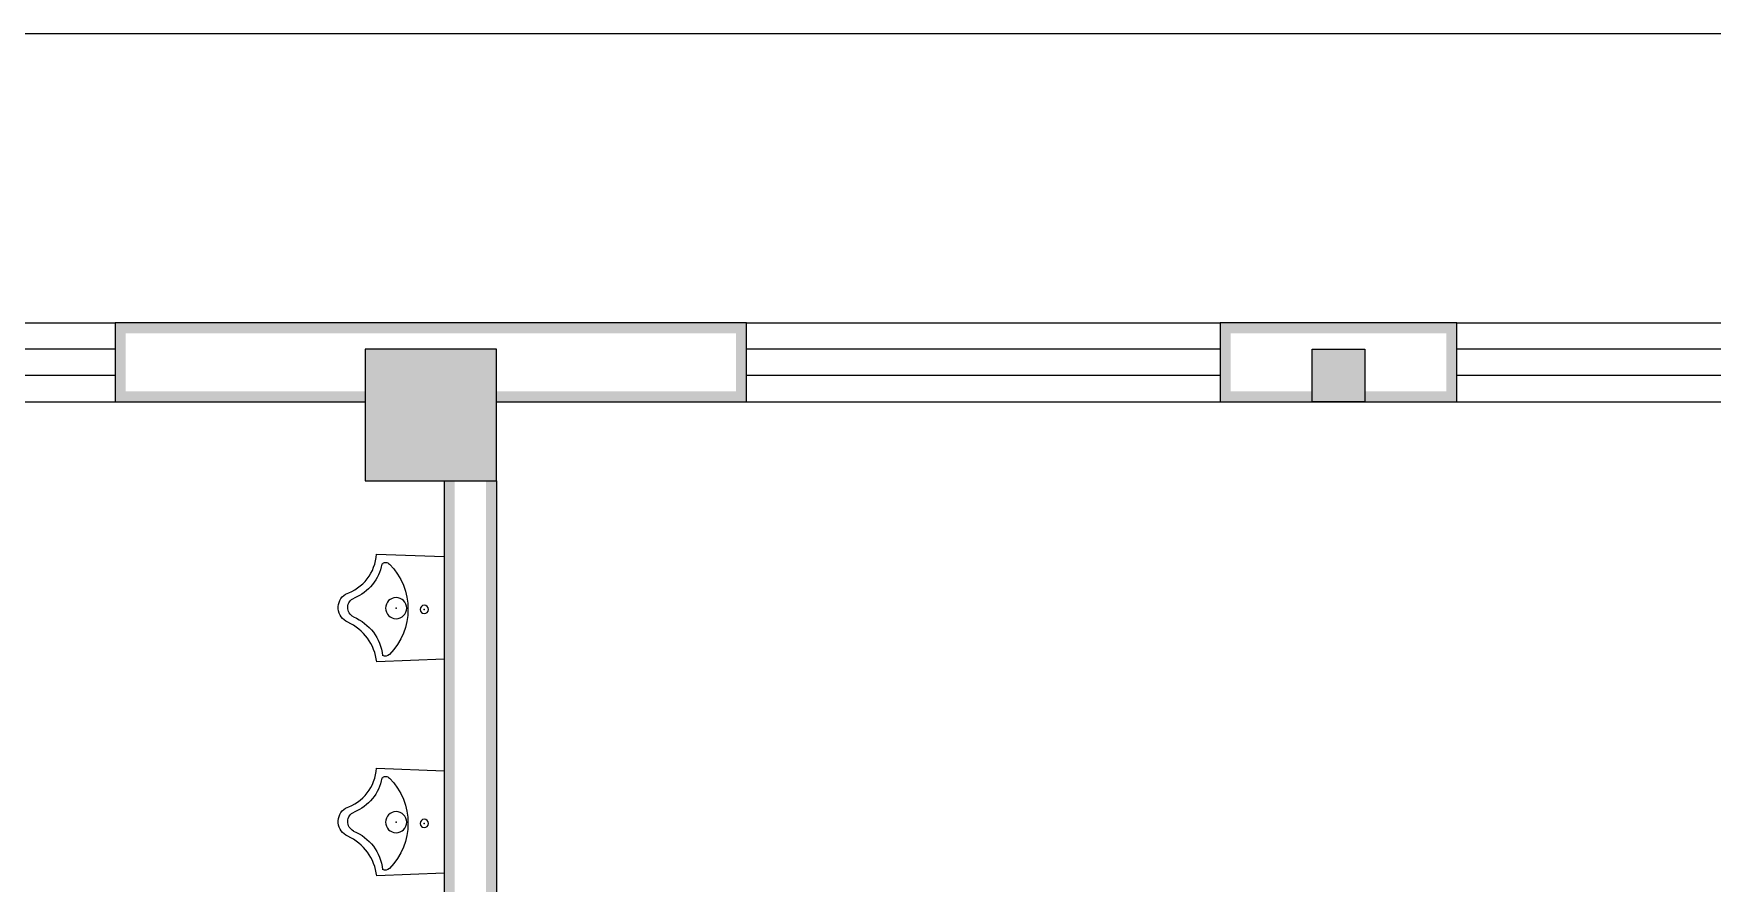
# Model space of a CAD drawing. Extents: x 1252172 to 1336272, y -987752 to -826269.
# Drawn here: x 1284817 to 1291199, y -874314 to -871082 of the extents above; entities that cross this region are included whole.
import ezdxf

# ---------------------------------------------------------------- set-up
doc = ezdxf.new("R2010")
doc.units = 0
doc.header["$LTSCALE"] = 1000
doc.header["$PDSIZE"] = 50
for name, color, linetype in [('1-建筑底图', 8, 'Continuous'), ('gz', 6, 'Continuous'), ('PUB_HATCH', 8, 'Continuous')]:
    doc.layers.add(name, color=color, linetype=linetype)

# ---------------------------------------------------------------- blocks, each defined once
blk = doc.blocks.new('20220110.20364567')
at = {"layer": 'gz', "ltscale": 0.5}
blk.add_lwpolyline([(4446444.5, 2233674.7), (4446644.5, 2233674.7), (4446644.5, 2233874.7), (4446444.5, 2233874.7)], close=True, dxfattribs=at)
blk.add_solid([(4446444.5, 2233874.7), (4446644.5, 2233874.7), (4446444.5, 2233674.7), (4446644.5, 2233674.7)], dxfattribs=at)
blk = doc.blocks.new('$lvtry$00000226')
at = {"color": 0}
blk.add_line((-180.9, -233.6), (-180.9, -233.6), dxfattribs=at)
blk.add_lwpolyline([(52.9, -374.4, -0.307493), (204.8, -256.5), (195.1, 0), (-195.1, 0), (-205.1, -255.8, -0.265776), (-54.3, -365.7, 0.591279)], format="xyb", close=True, dxfattribs=at)
for centre, radius in [((-5.6, -75), 15.8), ((-0.7, -182), 40.3)]:
    blk.add_circle(centre, radius, dxfattribs=at)
for centre, radius, start, end in [((-4.8, -381.5), 244.6, 45.41426, 134.58574), ((-160.6, -223.5), 22.7, 134.58574, 206.45735), ((-200.2, -411.9), 179.3, 22.29844, 83.80425), ((198.8, -407.2), 174, 100.56764, 157.70342), ((152.7, -221.8), 20.3, 314.58574, 45.41426), ((1.2, -326.2), 39.6, 206.43535, 337.70342)]:
    blk.add_arc(centre, radius, start, end, dxfattribs=at)
for p in [(-5.6, -75), (-0.7, -182)]:
    blk.add_point(p, dxfattribs=at)
blk = doc.blocks.new('$WINLIB2D$00000001')
at = {"color": 0}
for points in [[(-0.5, 0.5), (-0.5, -0.5)], [(-0.5, 0.5), (0.5, 0.5)], [(0.5, -0.5), (0.5, 0.5)], [(0.5, 0.1667), (-0.5, 0.1667)], [(0.5, -0.1667), (-0.5, -0.1667)], [(-0.5, -0.5), (0.5, -0.5)]]:
    blk.add_lwpolyline(points, dxfattribs=at)
blk = doc.blocks.new('1-建筑底图')
at = {"layer": '1-建筑底图'}
for points in [[(6675, 34600), (5300, 34600), (5340, 34560), (6675, 34560)], [(5300, 34600), (5300, 34300), (5340, 34340), (5340, 34560)], [(7700, 34600), (6675, 34600), (6675, 34560), (7660, 34560)], [(7700, 34300), (7700, 34600), (7660, 34560), (7660, 34340)], [(10400, 34600), (9500, 34600), (9540, 34560), (10360, 34560)], [(9500, 34600), (9500, 34300), (9540, 34340), (9540, 34560)], [(10400, 34300), (10400, 34600), (10360, 34560), (10360, 34340)], [(6750, 34500), (6250, 34500), (6290, 34460), (6710, 34460)], [(6250, 34500), (6250, 34000), (6290, 34040), (6290, 34460)], [(6750, 34000), (6750, 34500), (6710, 34460), (6710, 34040)], [(6250, 34300), (6250, 34340), (5340, 34340), (5300, 34300)], [(6750, 34340), (6750, 34300), (7700, 34300), (7660, 34340)], [(9500, 34300), (10400, 34300), (10360, 34340), (9540, 34340)], [(6250, 34000), (6750, 34000), (6710, 34040), (6290, 34040)], [(6590, 34000), (6550, 34000), (6550, 32100), (6590, 32060)], [(6750, 34000), (6710, 34000), (6710, 32000), (6750, 32000)]]:
    blk.add_hatch(color=256, dxfattribs=at).paths.add_polyline_path(points)
for p, q in [((6675, 34600), (5300, 34600)), ((5300, 34600), (5300, 34300)), ((7700, 34600), (6675, 34600)), ((7700, 34300), (7700, 34600)), ((10400, 34600), (9500, 34600)), ((9500, 34600), (9500, 34300)), ((10400, 34300), (10400, 34600)), ((6750, 34500), (6250, 34500)), ((6250, 34500), (6250, 34000)), ((6750, 34000), (6750, 34500)), ((5300, 34300), (6250, 34300)), ((6750, 34300), (7700, 34300)), ((9500, 34300), (10400, 34300)), ((6250, 34000), (6750, 34000)), ((6550, 34000), (6550, 32100)), ((6750, 34000), (6750, 32000))]:
    blk.add_line(p, q, dxfattribs=at)
blk.add_lwpolyline([(-1700, 20700), (-1700, 20700), (-1700, 20700), (-1700, 20700), (-1700, 35700), (13800, 35700)], dxfattribs=at)
at = {"layer": '1-建筑底图', "xscale": -1800, "yscale": 300, "zscale": -1800, "rotation": 180}
for p in [(4400, 34450), (8600, 34450), (11300, 34450)]:
    blk.add_blockref('$WINLIB2D$00000001', p, dxfattribs=at)
at = {"layer": '1-建筑底图', "ltscale": 0.5, "xscale": -1, "rotation": 180}
blk.add_blockref('20220110.20364567', (-4436594.5, 2268174.7), dxfattribs=at)
at = {"layer": '1-建筑底图', "yscale": -1, "rotation": 90.00000000000006}
for p in [(6550, 33516), (6550, 32702.2)]:
    blk.add_blockref('$lvtry$00000226', p, dxfattribs=at)

msp = doc.modelspace()

# ---------------------------------------------------------------- hatches: boundary and pattern name
at = {"layer": 'PUB_HATCH'}
msp.add_hatch(color=256, dxfattribs=at).paths.add_polyline_path([(1286577.2, -872782.4), (1286577.2, -872282.4), (1286077.2, -872282.4), (1286077.2, -872782.4)])

# ---------------------------------------------------------------- block references
at = {"layer": '1-建筑底图'}
msp.add_blockref('1-建筑底图', (1279827.2, -906782.4), dxfattribs=at)

doc.saveas('drawing.dxf')
